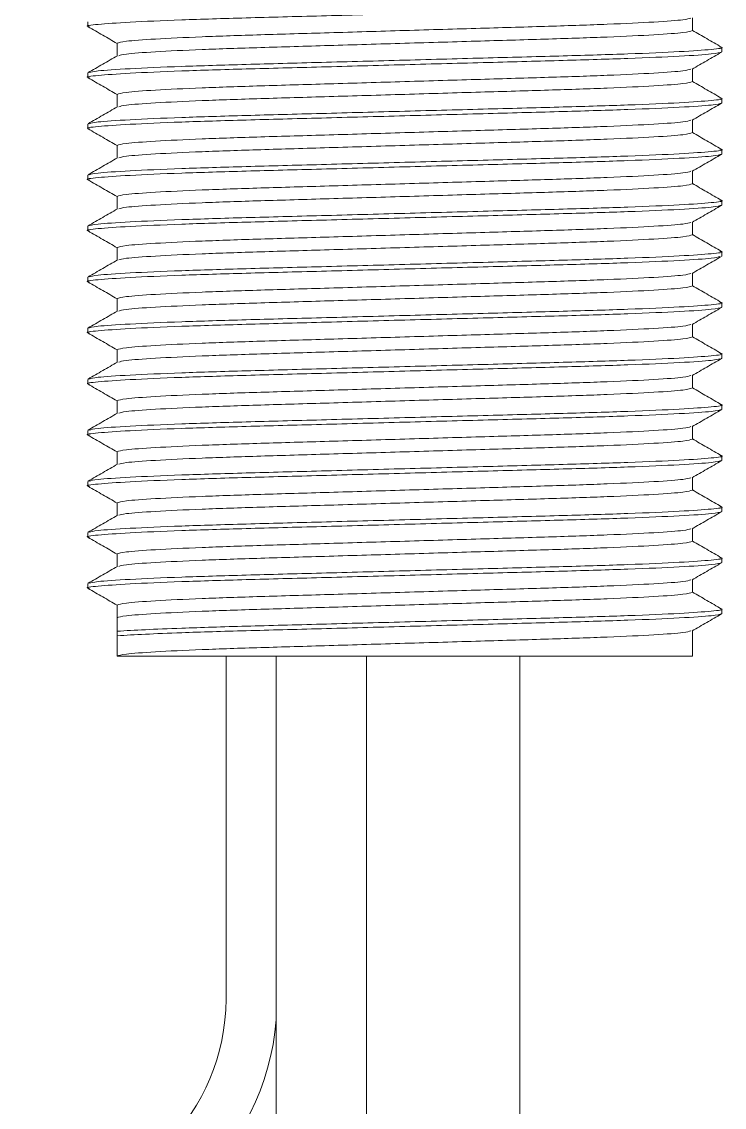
# Model space of a CAD drawing. Header units: millimetres. Extents: x 68 to 977, y 33 to 1394.
# Drawn here: x 495.9 to 550.9, y 883.7 to 968.7 of the extents above; entities that cross this region are included whole.
import ezdxf

# ---------------------------------------------------------------- set-up
doc = ezdxf.new("R2010")
doc.units = ezdxf.units.MM
doc.header["$LTSCALE"] = 5
doc.layers.add('LEVEL0', color=179, linetype='Continuous')

msp = doc.modelspace()

# ---------------------------------------------------------------- linework, layer by layer
at = {"color": 7, "linetype": 'Continuous', "lineweight": 15}
for p, q in [((501.089, 968.692), (501.089, 968.337)), ((548.439, 968.015), (548.439, 969.002)), ((503.379, 967.015), (503.379, 966.028)), ((550.729, 966.337), (550.729, 966.692)), ((501.089, 964.692), (501.089, 964.337)), ((548.439, 964.015), (548.439, 965.002)), ((503.379, 963.015), (503.379, 962.028)), ((550.729, 962.337), (550.729, 962.692)), ((548.439, 960.015), (548.439, 961.002)), ((501.089, 960.692), (501.089, 960.337)), ((503.379, 959.015), (503.379, 958.028)), ((550.729, 958.337), (550.729, 958.692)), ((501.089, 956.692), (501.089, 956.337)), ((548.439, 956.015), (548.439, 957.002)), ((503.379, 955.015), (503.379, 954.028)), ((550.729, 954.337), (550.729, 954.692)), ((501.089, 952.692), (501.089, 952.337)), ((548.439, 952.015), (548.439, 953.002)), ((503.379, 951.015), (503.379, 950.028)), ((550.729, 950.337), (550.729, 950.692)), ((548.439, 948.015), (548.439, 949.002)), ((501.089, 948.692), (501.089, 948.337)), ((503.379, 947.015), (503.379, 946.028)), ((550.729, 946.337), (550.729, 946.692)), ((501.089, 944.692), (501.089, 944.337)), ((548.439, 944.015), (548.439, 945.002)), ((503.379, 943.015), (503.379, 942.028)), ((550.729, 942.337), (550.729, 942.692)), ((501.089, 940.692), (501.089, 940.337)), ((548.439, 940.015), (548.439, 941.002)), ((503.379, 939.015), (503.379, 938.028)), ((550.729, 938.337), (550.729, 938.692)), ((501.089, 936.692), (501.089, 936.337)), ((548.439, 936.015), (548.439, 937.002)), ((503.379, 935.015), (503.379, 934.028)), ((550.729, 934.337), (550.729, 934.692)), ((548.439, 932.015), (548.439, 933.002)), ((501.089, 932.692), (501.089, 932.337)), ((503.379, 931.015), (503.379, 930.028)), ((550.729, 930.337), (550.729, 930.692)), ((501.089, 928.692), (501.089, 928.337)), ((548.439, 928.015), (548.439, 929.002)), ((503.379, 927.015), (503.379, 926.028)), ((550.729, 926.337), (550.729, 926.692)), ((501.089, 924.692), (501.089, 924.337)), ((548.439, 924.015), (548.439, 925.002)), ((503.379, 923.015), (503.379, 922.015)), ((550.729, 922.337), (550.729, 922.692)), ((503.379, 920.965), (503.379, 920.61)), ((548.439, 919.015), (548.439, 921.002)), ((548.439, 919.015), (503.379, 919.015)), ((522.909, 919.015), (522.909, 837.908)), ((534.909, 837.908), (534.909, 919.015))]:
    msp.add_line(p, q, dxfattribs=at)
for points, knots in [([(550.729, 970.337), (550.57, 970.285), (550.246, 970.18), (547.639, 970.004), (543.638, 969.827), (538.455, 969.67), (532.445, 969.513), (525.909, 969.337), (519.374, 969.16), (513.36, 969.004), (508.192, 968.847), (504.132, 968.67), (501.747, 968.493), (500.816, 968.381), (501.171, 968.32), (501.221, 968.311)], [0, 0, 0, 0, 0.080818, 0.164491, 0.248164, 0.328983, 0.409801, 0.493474, 0.577147, 0.657965, 0.738784, 0.822457, 0.90613, 0.986948, 1, 1, 1, 1]), ([(503.379, 967.015), (503.524, 967.066), (503.818, 967.172), (506.184, 967.348), (509.815, 967.525), (514.52, 967.681), (519.976, 967.838), (525.909, 968.015), (531.842, 968.191), (537.297, 968.348), (542.005, 968.505), (545.625, 968.681), (547.897, 968.848), (548.183, 968.945), (548.31, 968.987)], [0, 0, 0, 0, 0.083068, 0.169071, 0.255074, 0.338142, 0.42121, 0.507213, 0.593217, 0.676285, 0.759353, 0.845356, 0.931359, 1, 1, 1, 1]), ([(501.11, 968.313), (501.492, 968.092), (502.248, 967.655), (503.005, 967.218), (503.379, 967.002)], [0, 0, 0, 0, 0.505149, 1, 1, 1, 1]), ([(503.508, 966.042), (503.635, 966.085), (503.921, 966.181), (506.193, 966.348), (509.813, 966.524), (514.521, 966.681), (519.976, 966.838), (525.909, 967.015), (531.842, 967.191), (537.298, 967.348), (542.003, 967.505), (545.634, 967.681), (548, 967.858), (548.294, 967.963), (548.439, 968.015)], [0, 0, 0, 0, 0.068653, 0.154655, 0.240657, 0.323724, 0.406791, 0.492793, 0.578795, 0.661862, 0.744929, 0.830931, 0.916933, 1, 1, 1, 1]), ([(550.708, 966.717), (550.326, 966.937), (549.57, 967.374), (548.813, 967.811), (548.439, 968.028)], [0, 0, 0, 0, 0.505159, 1, 1, 1, 1]), ([(550.729, 966.337), (550.57, 966.285), (550.246, 966.18), (547.639, 966.004), (543.638, 965.827), (538.455, 965.67), (532.445, 965.513), (525.909, 965.337), (519.374, 965.16), (513.36, 965.004), (508.192, 964.847), (504.132, 964.67), (501.747, 964.493), (500.816, 964.381), (501.171, 964.32), (501.221, 964.311)], [0, 0, 0, 0, 0.080818, 0.164491, 0.248164, 0.328982, 0.409801, 0.493474, 0.577147, 0.657965, 0.738783, 0.822456, 0.906129, 0.986947, 1, 1, 1, 1]), ([(503.402, 966.041), (503.02, 965.82), (502.256, 965.379), (501.492, 964.937), (501.11, 964.717)], [0, 0, 0, 0, 0.499983, 1, 1, 1, 1]), ([(501.221, 964.718), (501.362, 964.761), (501.678, 964.858), (504.188, 965.026), (508.177, 965.202), (513.363, 965.359), (519.372, 965.516), (525.909, 965.693), (532.444, 965.869), (538.458, 966.026), (543.626, 966.183), (547.686, 966.359), (550.071, 966.536), (551.002, 966.648), (550.646, 966.71), (550.597, 966.718)], [0, 0, 0, 0, 0.068659, 0.153437, 0.238216, 0.320102, 0.401988, 0.486766, 0.571545, 0.653431, 0.735317, 0.820095, 0.904874, 0.98676, 1, 1, 1, 1]), ([(548.416, 964.988), (548.798, 965.209), (549.562, 965.65), (550.326, 966.092), (550.708, 966.313)], [0, 0, 0, 0, 0.499985, 1, 1, 1, 1]), ([(501.11, 964.313), (501.492, 964.092), (502.248, 963.655), (503.005, 963.218), (503.379, 963.002)], [0, 0, 0, 0, 0.505147, 1, 1, 1, 1]), ([(503.379, 963.015), (503.524, 963.066), (503.818, 963.172), (506.184, 963.348), (509.815, 963.525), (514.52, 963.681), (519.976, 963.838), (525.909, 964.015), (531.842, 964.191), (537.297, 964.348), (542.005, 964.505), (545.625, 964.681), (547.897, 964.848), (548.183, 964.945), (548.31, 964.987)], [0, 0, 0, 0, 0.083067, 0.169069, 0.255072, 0.338139, 0.421206, 0.507208, 0.593211, 0.676278, 0.759345, 0.845347, 0.931349, 1, 1, 1, 1]), ([(503.508, 962.042), (503.635, 962.085), (503.921, 962.181), (506.193, 962.348), (509.813, 962.524), (514.521, 962.681), (519.976, 962.838), (525.909, 963.015), (531.842, 963.191), (537.298, 963.348), (542.003, 963.505), (545.634, 963.681), (548, 963.858), (548.294, 963.963), (548.439, 964.015)], [0, 0, 0, 0, 0.068649, 0.154651, 0.240653, 0.323721, 0.406788, 0.492791, 0.578793, 0.66186, 0.744928, 0.83093, 0.916933, 1, 1, 1, 1]), ([(550.708, 962.717), (550.326, 962.937), (549.57, 963.374), (548.813, 963.811), (548.439, 964.028)], [0, 0, 0, 0, 0.505149, 1, 1, 1, 1]), ([(501.221, 960.718), (501.362, 960.761), (501.678, 960.858), (504.188, 961.026), (508.177, 961.202), (513.363, 961.359), (519.372, 961.516), (525.909, 961.693), (532.444, 961.869), (538.458, 962.026), (543.626, 962.183), (547.686, 962.359), (550.071, 962.536), (551.002, 962.648), (550.647, 962.709), (550.597, 962.718)], [0, 0, 0, 0, 0.068656, 0.153436, 0.238216, 0.320103, 0.40199, 0.48677, 0.57155, 0.653438, 0.735325, 0.820105, 0.904885, 0.986773, 1, 1, 1, 1]), ([(550.729, 962.337), (550.57, 962.285), (550.246, 962.18), (547.639, 962.004), (543.638, 961.827), (538.455, 961.67), (532.445, 961.513), (525.909, 961.337), (519.374, 961.16), (513.36, 961.004), (508.192, 960.847), (504.132, 960.67), (501.747, 960.493), (500.816, 960.381), (501.172, 960.32), (501.221, 960.311)], [0, 0, 0, 0, 0.080818, 0.164491, 0.248163, 0.328981, 0.409799, 0.493472, 0.577144, 0.657962, 0.73878, 0.822453, 0.906126, 0.986943, 1, 1, 1, 1]), ([(503.402, 962.041), (503.02, 961.82), (502.256, 961.379), (501.492, 960.937), (501.11, 960.717)], [0, 0, 0, 0, 0.499982, 1, 1, 1, 1]), ([(548.416, 960.988), (548.798, 961.209), (549.562, 961.65), (550.326, 962.092), (550.708, 962.313)], [0, 0, 0, 0, 0.499984, 1, 1, 1, 1]), ([(503.379, 959.015), (503.524, 959.066), (503.818, 959.172), (506.184, 959.348), (509.815, 959.525), (514.52, 959.681), (519.976, 959.838), (525.909, 960.015), (531.842, 960.191), (537.297, 960.348), (542.005, 960.505), (545.625, 960.681), (547.897, 960.848), (548.183, 960.945), (548.31, 960.987)], [0, 0, 0, 0, 0.083069, 0.169073, 0.255077, 0.338146, 0.421215, 0.507219, 0.593223, 0.676292, 0.759361, 0.845365, 0.93137, 1, 1, 1, 1]), ([(501.11, 960.313), (501.492, 960.092), (502.248, 959.655), (503.005, 959.218), (503.379, 959.002)], [0, 0, 0, 0, 0.505154, 1, 1, 1, 1]), ([(503.508, 958.042), (503.635, 958.085), (503.921, 958.181), (506.193, 958.348), (509.813, 958.524), (514.521, 958.681), (519.976, 958.838), (525.909, 959.015), (531.842, 959.191), (537.298, 959.348), (542.003, 959.505), (545.634, 959.681), (548, 959.858), (548.294, 959.963), (548.439, 960.015)], [0, 0, 0, 0, 0.068657, 0.154658, 0.24066, 0.323727, 0.406793, 0.492795, 0.578797, 0.661863, 0.74493, 0.830932, 0.916933, 1, 1, 1, 1]), ([(550.708, 958.717), (550.326, 958.937), (549.57, 959.374), (548.813, 959.811), (548.439, 960.028)], [0, 0, 0, 0, 0.505151, 1, 1, 1, 1]), ([(550.729, 958.337), (550.57, 958.285), (550.246, 958.18), (547.639, 958.004), (543.638, 957.827), (538.455, 957.67), (532.445, 957.513), (525.909, 957.337), (519.374, 957.16), (513.36, 957.004), (508.192, 956.847), (504.132, 956.67), (501.747, 956.493), (500.816, 956.381), (501.172, 956.32), (501.221, 956.311)], [0, 0, 0, 0, 0.080818, 0.1644908, 0.2481636, 0.3289816, 0.4097996, 0.4934724, 0.5771453, 0.6579632, 0.7387812, 0.822454, 0.9061269, 0.9869449, 1, 1, 1, 1]), ([(501.221, 956.718), (501.362, 956.761), (501.678, 956.858), (504.188, 957.026), (508.177, 957.202), (513.363, 957.359), (519.372, 957.516), (525.909, 957.692), (532.444, 957.869), (538.458, 958.026), (543.626, 958.183), (547.686, 958.359), (550.071, 958.536), (551.002, 958.648), (550.647, 958.709), (550.597, 958.718)], [0, 0, 0, 0, 0.068665, 0.153444, 0.238223, 0.320109, 0.401996, 0.486775, 0.571554, 0.65344, 0.735327, 0.820106, 0.904885, 0.986772, 1, 1, 1, 1]), ([(548.416, 956.988), (548.798, 957.209), (549.562, 957.65), (550.326, 958.092), (550.708, 958.313)], [0, 0, 0, 0, 0.499983, 1, 1, 1, 1]), ([(503.402, 958.041), (503.02, 957.82), (502.256, 957.379), (501.492, 956.937), (501.11, 956.717)], [0, 0, 0, 0, 0.499984, 1, 1, 1, 1]), ([(503.379, 955.015), (503.524, 955.066), (503.818, 955.172), (506.184, 955.348), (509.815, 955.525), (514.52, 955.681), (519.976, 955.838), (525.909, 956.015), (531.842, 956.191), (537.297, 956.348), (542.005, 956.505), (545.625, 956.681), (547.897, 956.848), (548.183, 956.945), (548.31, 956.987)], [0, 0, 0, 0, 0.083067, 0.169069, 0.255071, 0.338138, 0.421205, 0.507207, 0.593209, 0.676276, 0.759343, 0.845345, 0.931348, 1, 1, 1, 1]), ([(501.11, 956.313), (501.492, 956.092), (502.248, 955.655), (503.005, 955.218), (503.379, 955.002)], [0, 0, 0, 0, 0.5051512, 1, 1, 1, 1]), ([(503.508, 954.042), (503.635, 954.085), (503.921, 954.181), (506.193, 954.348), (509.813, 954.524), (514.521, 954.681), (519.976, 954.838), (525.909, 955.015), (531.842, 955.191), (537.298, 955.348), (542.003, 955.505), (545.634, 955.681), (548, 955.858), (548.294, 955.963), (548.439, 956.015)], [0, 0, 0, 0, 0.06865, 0.154652, 0.240654, 0.323722, 0.406789, 0.492791, 0.578794, 0.661861, 0.744928, 0.83093, 0.916933, 1, 1, 1, 1]), ([(550.708, 954.717), (550.326, 954.937), (549.57, 955.374), (548.813, 955.811), (548.439, 956.028)], [0, 0, 0, 0, 0.5051476, 1, 1, 1, 1]), ([(550.729, 954.337), (550.57, 954.285), (550.246, 954.18), (547.639, 954.004), (543.638, 953.827), (538.455, 953.67), (532.445, 953.513), (525.909, 953.337), (519.374, 953.16), (513.36, 953.004), (508.192, 952.847), (504.132, 952.67), (501.747, 952.493), (500.816, 952.381), (501.172, 952.32), (501.221, 952.311)], [0, 0, 0, 0, 0.080818, 0.16449, 0.248163, 0.328981, 0.409798, 0.493471, 0.577143, 0.657961, 0.738779, 0.822451, 0.906124, 0.986942, 1, 1, 1, 1]), ([(501.089, 952.692), (501.248, 952.744), (501.572, 952.849), (504.179, 953.026), (508.18, 953.202), (513.363, 953.359), (519.373, 953.516), (525.909, 953.693), (532.444, 953.869), (538.458, 954.026), (543.626, 954.183), (547.686, 954.359), (550.071, 954.536), (551.002, 954.648), (550.647, 954.709), (550.597, 954.718)], [0, 0, 0, 0, 0.080818, 0.164491, 0.248164, 0.328982, 0.4098, 0.493473, 0.577146, 0.657965, 0.738783, 0.822456, 0.906129, 0.986947, 1, 1, 1, 1]), ([(503.402, 954.041), (503.02, 953.82), (502.256, 953.379), (501.492, 952.937), (501.11, 952.717)], [0, 0, 0, 0, 0.499982, 1, 1, 1, 1]), ([(548.416, 952.988), (548.798, 953.209), (549.562, 953.651), (550.326, 954.092), (550.708, 954.313)], [0, 0, 0, 0, 0.499982, 1, 1, 1, 1]), ([(503.379, 951.015), (503.524, 951.066), (503.818, 951.172), (506.184, 951.348), (509.815, 951.525), (514.52, 951.681), (519.976, 951.838), (525.909, 952.015), (531.842, 952.191), (537.297, 952.348), (542.005, 952.505), (545.625, 952.681), (547.897, 952.848), (548.183, 952.945), (548.31, 952.987)], [0, 0, 0, 0, 0.083066, 0.169067, 0.255068, 0.338134, 0.4212, 0.507201, 0.593203, 0.676269, 0.759335, 0.845336, 0.931337, 1, 1, 1, 1]), ([(501.11, 952.313), (501.492, 952.092), (502.248, 951.655), (503.005, 951.218), (503.379, 951.002)], [0, 0, 0, 0, 0.505155, 1, 1, 1, 1]), ([(503.508, 950.042), (503.635, 950.085), (503.921, 950.181), (506.193, 950.348), (509.813, 950.524), (514.521, 950.681), (519.976, 950.838), (525.909, 951.015), (531.842, 951.191), (537.298, 951.348), (542.003, 951.505), (545.634, 951.681), (548, 951.858), (548.294, 951.963), (548.439, 952.015)], [0, 0, 0, 0, 0.068654, 0.154656, 0.240658, 0.323725, 0.406792, 0.492794, 0.578795, 0.661862, 0.744929, 0.830931, 0.916933, 1, 1, 1, 1]), ([(550.708, 950.717), (550.326, 950.937), (549.57, 951.374), (548.813, 951.811), (548.439, 952.028)], [0, 0, 0, 0, 0.505171, 1, 1, 1, 1]), ([(501.221, 948.718), (501.362, 948.761), (501.678, 948.858), (504.188, 949.026), (508.177, 949.202), (513.363, 949.359), (519.372, 949.516), (525.909, 949.692), (532.444, 949.869), (538.458, 950.026), (543.626, 950.183), (547.686, 950.359), (550.071, 950.536), (551.002, 950.648), (550.646, 950.71), (550.597, 950.718)], [0, 0, 0, 0, 0.068659, 0.153436, 0.238213, 0.320098, 0.401982, 0.486759, 0.571536, 0.653421, 0.735306, 0.820083, 0.90486, 0.986744, 1, 1, 1, 1]), ([(550.597, 950.311), (550.456, 950.268), (550.14, 950.171), (547.63, 950.003), (543.641, 949.827), (538.455, 949.67), (532.446, 949.513), (525.909, 949.337), (519.374, 949.16), (513.36, 949.004), (508.192, 948.847), (504.132, 948.67), (501.747, 948.493), (500.816, 948.381), (501.172, 948.32), (501.221, 948.311)], [0, 0, 0, 0, 0.0686589, 0.1534378, 0.2382167, 0.320103, 0.4019894, 0.4867683, 0.5715473, 0.6534335, 0.7353199, 0.8200988, 0.9048778, 0.9867641, 1, 1, 1, 1]), ([(503.402, 950.041), (503.02, 949.82), (502.256, 949.379), (501.492, 948.937), (501.11, 948.717)], [0, 0, 0, 0, 0.499983, 1, 1, 1, 1]), ([(548.416, 948.988), (548.798, 949.209), (549.562, 949.65), (550.326, 950.092), (550.708, 950.313)], [0, 0, 0, 0, 0.499983, 1, 1, 1, 1]), ([(503.379, 947.015), (503.524, 947.066), (503.818, 947.172), (506.184, 947.348), (509.815, 947.525), (514.52, 947.681), (519.976, 947.838), (525.909, 948.015), (531.842, 948.191), (537.297, 948.348), (542.005, 948.505), (545.625, 948.681), (547.897, 948.848), (548.183, 948.945), (548.31, 948.987)], [0, 0, 0, 0, 0.083067, 0.169069, 0.255071, 0.338138, 0.421205, 0.507207, 0.593209, 0.676276, 0.759343, 0.845345, 0.931348, 1, 1, 1, 1]), ([(501.11, 948.313), (501.492, 948.092), (502.248, 947.655), (503.005, 947.218), (503.379, 947.002)], [0, 0, 0, 0, 0.505158, 1, 1, 1, 1]), ([(503.508, 946.042), (503.635, 946.085), (503.921, 946.181), (506.193, 946.348), (509.813, 946.524), (514.521, 946.681), (519.976, 946.838), (525.909, 947.015), (531.842, 947.191), (537.298, 947.348), (542.003, 947.505), (545.634, 947.681), (548, 947.858), (548.294, 947.963), (548.439, 948.015)], [0, 0, 0, 0, 0.068633, 0.154637, 0.240641, 0.323709, 0.406778, 0.492782, 0.578786, 0.661855, 0.744923, 0.830927, 0.916931, 1, 1, 1, 1]), ([(550.708, 946.717), (550.326, 946.937), (549.57, 947.374), (548.813, 947.811), (548.439, 948.028)], [0, 0, 0, 0, 0.505155, 1, 1, 1, 1]), ([(501.089, 944.692), (501.248, 944.744), (501.572, 944.849), (504.179, 945.026), (508.18, 945.202), (513.363, 945.359), (519.373, 945.516), (525.909, 945.693), (532.444, 945.869), (538.458, 946.026), (543.626, 946.183), (547.686, 946.359), (550.071, 946.536), (551.002, 946.648), (550.647, 946.709), (550.597, 946.718)], [0, 0, 0, 0, 0.080818, 0.16449, 0.248163, 0.328981, 0.409798, 0.493471, 0.577143, 0.657961, 0.738779, 0.822451, 0.906124, 0.986942, 1, 1, 1, 1]), ([(550.729, 946.337), (550.57, 946.285), (550.246, 946.18), (547.639, 946.004), (543.638, 945.827), (538.455, 945.67), (532.445, 945.513), (525.909, 945.337), (519.374, 945.16), (513.36, 945.004), (508.192, 944.847), (504.132, 944.67), (501.747, 944.493), (500.816, 944.381), (501.172, 944.32), (501.221, 944.311)], [0, 0, 0, 0, 0.080818, 0.16449, 0.248163, 0.328981, 0.409799, 0.493471, 0.577144, 0.657962, 0.73878, 0.822452, 0.906125, 0.986943, 1, 1, 1, 1]), ([(503.402, 946.041), (503.02, 945.82), (502.256, 945.379), (501.492, 944.937), (501.11, 944.717)], [0, 0, 0, 0, 0.499984, 1, 1, 1, 1]), ([(548.416, 944.988), (548.798, 945.209), (549.562, 945.65), (550.326, 946.092), (550.708, 946.313)], [0, 0, 0, 0, 0.499982, 1, 1, 1, 1]), ([(503.379, 943.015), (503.524, 943.066), (503.818, 943.172), (506.184, 943.348), (509.815, 943.525), (514.52, 943.681), (519.976, 943.838), (525.909, 944.015), (531.842, 944.191), (537.297, 944.348), (542.005, 944.505), (545.625, 944.681), (547.897, 944.848), (548.183, 944.945), (548.31, 944.987)], [0, 0, 0, 0, 0.083067, 0.169069, 0.25507, 0.338137, 0.421204, 0.507205, 0.593207, 0.676274, 0.759341, 0.845342, 0.931344, 1, 1, 1, 1]), ([(501.11, 944.313), (501.492, 944.092), (502.248, 943.655), (503.005, 943.218), (503.379, 943.002)], [0, 0, 0, 0, 0.505151, 1, 1, 1, 1]), ([(503.508, 942.042), (503.635, 942.085), (503.921, 942.181), (506.193, 942.348), (509.813, 942.524), (514.521, 942.681), (519.976, 942.838), (525.909, 943.015), (531.842, 943.191), (537.298, 943.348), (542.003, 943.505), (545.634, 943.681), (548, 943.858), (548.294, 943.963), (548.439, 944.015)], [0, 0, 0, 0, 0.068649, 0.154652, 0.240654, 0.323721, 0.406789, 0.492791, 0.578793, 0.661861, 0.744928, 0.83093, 0.916933, 1, 1, 1, 1]), ([(550.708, 942.717), (550.326, 942.937), (549.57, 943.374), (548.813, 943.811), (548.439, 944.028)], [0, 0, 0, 0, 0.505149, 1, 1, 1, 1]), ([(550.597, 942.311), (550.456, 942.268), (550.14, 942.171), (547.63, 942.003), (543.641, 941.827), (538.455, 941.67), (532.446, 941.513), (525.909, 941.337), (519.374, 941.16), (513.36, 941.004), (508.192, 940.847), (504.132, 940.67), (501.747, 940.493), (500.816, 940.381), (501.172, 940.32), (501.221, 940.311)], [0, 0, 0, 0, 0.068659, 0.153437, 0.238215, 0.320101, 0.401986, 0.486764, 0.571542, 0.653427, 0.735312, 0.82009, 0.904868, 0.986754, 1, 1, 1, 1]), ([(501.221, 940.718), (501.362, 940.761), (501.678, 940.858), (504.188, 941.026), (508.177, 941.202), (513.363, 941.359), (519.372, 941.516), (525.909, 941.692), (532.444, 941.869), (538.458, 942.026), (543.626, 942.183), (547.686, 942.359), (550.071, 942.536), (551.002, 942.648), (550.647, 942.709), (550.597, 942.718)], [0, 0, 0, 0, 0.068657, 0.153437, 0.238217, 0.320104, 0.401991, 0.486771, 0.571551, 0.653438, 0.735325, 0.820105, 0.904885, 0.986772, 1, 1, 1, 1]), ([(548.416, 940.988), (548.798, 941.209), (549.562, 941.65), (550.326, 942.092), (550.708, 942.313)], [0, 0, 0, 0, 0.49998, 1, 1, 1, 1]), ([(503.402, 942.041), (503.02, 941.82), (502.256, 941.379), (501.492, 940.937), (501.11, 940.717)], [0, 0, 0, 0, 0.499983, 1, 1, 1, 1]), ([(503.379, 939.015), (503.524, 939.066), (503.818, 939.172), (506.184, 939.348), (509.815, 939.525), (514.52, 939.681), (519.976, 939.838), (525.909, 940.015), (531.842, 940.191), (537.297, 940.348), (542.005, 940.505), (545.625, 940.681), (547.897, 940.848), (548.183, 940.945), (548.31, 940.987)], [0, 0, 0, 0, 0.083067, 0.169069, 0.255071, 0.338138, 0.421205, 0.507207, 0.593209, 0.676275, 0.759342, 0.845344, 0.931346, 1, 1, 1, 1]), ([(501.11, 940.313), (501.492, 940.092), (502.249, 939.655), (503.005, 939.218), (503.379, 939.002)], [0, 0, 0, 0, 0.505163, 1, 1, 1, 1]), ([(503.508, 938.042), (503.635, 938.085), (503.921, 938.181), (506.193, 938.348), (509.813, 938.524), (514.521, 938.681), (519.976, 938.838), (525.909, 939.015), (531.842, 939.191), (537.298, 939.348), (542.003, 939.505), (545.634, 939.681), (548, 939.858), (548.294, 939.963), (548.439, 940.015)], [0, 0, 0, 0, 0.068653, 0.154655, 0.240657, 0.323724, 0.406791, 0.492793, 0.578795, 0.661862, 0.744929, 0.830931, 0.916933, 1, 1, 1, 1]), ([(550.708, 938.717), (550.326, 938.937), (549.57, 939.374), (548.813, 939.811), (548.439, 940.028)], [0, 0, 0, 0, 0.505159, 1, 1, 1, 1]), ([(550.729, 938.337), (550.57, 938.285), (550.246, 938.18), (547.639, 938.004), (543.638, 937.827), (538.455, 937.67), (532.445, 937.513), (525.909, 937.337), (519.374, 937.16), (513.36, 937.004), (508.192, 936.847), (504.132, 936.67), (501.747, 936.493), (500.816, 936.381), (501.172, 936.32), (501.221, 936.311)], [0, 0, 0, 0, 0.080818, 0.164491, 0.248164, 0.328981, 0.409799, 0.493472, 0.577145, 0.657963, 0.738781, 0.822454, 0.906127, 0.986945, 1, 1, 1, 1]), ([(503.402, 938.041), (503.02, 937.82), (502.256, 937.379), (501.492, 936.937), (501.11, 936.717)], [0, 0, 0, 0, 0.499981, 1, 1, 1, 1]), ([(501.221, 936.718), (501.362, 936.761), (501.678, 936.858), (504.188, 937.026), (508.177, 937.202), (513.363, 937.359), (519.372, 937.516), (525.909, 937.693), (532.444, 937.869), (538.458, 938.026), (543.626, 938.183), (547.686, 938.359), (550.071, 938.536), (551.002, 938.648), (550.646, 938.709), (550.597, 938.718)], [0, 0, 0, 0, 0.0686588, 0.1534376, 0.2382164, 0.3201026, 0.4019888, 0.4867676, 0.5715464, 0.6534326, 0.7353188, 0.8200976, 0.9048764, 0.9867626, 1, 1, 1, 1]), ([(548.416, 936.988), (548.798, 937.209), (549.562, 937.65), (550.326, 938.092), (550.708, 938.313)], [0, 0, 0, 0, 0.4999824, 1, 1, 1, 1]), ([(501.11, 936.313), (501.492, 936.092), (502.248, 935.655), (503.005, 935.218), (503.379, 935.002)], [0, 0, 0, 0, 0.50515, 1, 1, 1, 1]), ([(503.379, 935.015), (503.524, 935.066), (503.818, 935.172), (506.184, 935.348), (509.815, 935.525), (514.52, 935.681), (519.976, 935.838), (525.909, 936.015), (531.842, 936.191), (537.297, 936.348), (542.005, 936.505), (545.625, 936.681), (547.897, 936.848), (548.183, 936.945), (548.31, 936.987)], [0, 0, 0, 0, 0.083067, 0.169069, 0.255072, 0.338139, 0.421206, 0.507208, 0.59321, 0.676278, 0.759345, 0.845347, 0.931349, 1, 1, 1, 1]), ([(503.508, 934.042), (503.635, 934.085), (503.921, 934.181), (506.193, 934.348), (509.813, 934.524), (514.521, 934.681), (519.976, 934.838), (525.909, 935.015), (531.842, 935.191), (537.298, 935.348), (542.003, 935.505), (545.634, 935.681), (548, 935.858), (548.294, 935.963), (548.439, 936.015)], [0, 0, 0, 0, 0.068651, 0.154653, 0.240655, 0.323722, 0.40679, 0.492792, 0.578794, 0.661861, 0.744928, 0.830931, 0.916933, 1, 1, 1, 1]), ([(550.708, 934.717), (550.326, 934.937), (549.57, 935.374), (548.813, 935.811), (548.439, 936.028)], [0, 0, 0, 0, 0.505151, 1, 1, 1, 1]), ([(501.221, 932.718), (501.362, 932.761), (501.678, 932.858), (504.188, 933.026), (508.177, 933.202), (513.363, 933.359), (519.372, 933.516), (525.909, 933.692), (532.444, 933.869), (538.458, 934.026), (543.626, 934.183), (547.686, 934.359), (550.071, 934.536), (551.002, 934.648), (550.647, 934.709), (550.597, 934.718)], [0, 0, 0, 0, 0.068658, 0.153438, 0.238218, 0.320105, 0.401992, 0.486772, 0.571552, 0.65344, 0.735327, 0.820107, 0.904887, 0.986774, 1, 1, 1, 1]), ([(550.729, 934.337), (550.57, 934.285), (550.246, 934.18), (547.639, 934.003), (543.638, 933.827), (538.455, 933.67), (532.445, 933.513), (525.909, 933.337), (519.374, 933.16), (513.36, 933.004), (508.192, 932.847), (504.132, 932.67), (501.747, 932.493), (500.816, 932.381), (501.172, 932.32), (501.221, 932.311)], [0, 0, 0, 0, 0.080816, 0.164486, 0.248157, 0.328972, 0.409788, 0.493458, 0.577129, 0.657944, 0.73876, 0.822431, 0.906101, 0.986917, 1, 1, 1, 1]), ([(503.402, 934.041), (503.02, 933.82), (502.256, 933.379), (501.492, 932.937), (501.11, 932.717)], [0, 0, 0, 0, 0.499984, 1, 1, 1, 1]), ([(548.416, 932.988), (548.798, 933.209), (549.562, 933.65), (550.326, 934.092), (550.708, 934.313)], [0, 0, 0, 0, 0.49998, 1, 1, 1, 1]), ([(503.379, 931.015), (503.524, 931.066), (503.818, 931.172), (506.184, 931.348), (509.815, 931.525), (514.52, 931.681), (519.976, 931.838), (525.909, 932.015), (531.842, 932.191), (537.297, 932.348), (542.005, 932.505), (545.625, 932.681), (547.897, 932.848), (548.183, 932.945), (548.31, 932.987)], [0, 0, 0, 0, 0.083067, 0.169069, 0.255071, 0.338138, 0.421204, 0.507206, 0.593208, 0.676275, 0.759342, 0.845344, 0.931346, 1, 1, 1, 1]), ([(501.11, 932.313), (501.492, 932.092), (502.249, 931.655), (503.005, 931.218), (503.379, 931.002)], [0, 0, 0, 0, 0.5051705, 1, 1, 1, 1]), ([(503.508, 930.042), (503.635, 930.085), (503.921, 930.181), (506.193, 930.348), (509.813, 930.524), (514.521, 930.681), (519.976, 930.838), (525.909, 931.015), (531.842, 931.191), (537.298, 931.348), (542.003, 931.505), (545.634, 931.681), (548, 931.858), (548.294, 931.963), (548.439, 932.015)], [0, 0, 0, 0, 0.068659, 0.15466, 0.240662, 0.323728, 0.406795, 0.492796, 0.578798, 0.661864, 0.744931, 0.830932, 0.916934, 1, 1, 1, 1]), ([(550.708, 930.717), (550.326, 930.937), (549.57, 931.374), (548.813, 931.811), (548.439, 932.028)], [0, 0, 0, 0, 0.505153, 1, 1, 1, 1]), ([(550.729, 930.337), (550.57, 930.285), (550.246, 930.18), (547.639, 930.004), (543.638, 929.827), (538.455, 929.67), (532.445, 929.513), (525.909, 929.337), (519.374, 929.16), (513.36, 929.004), (508.192, 928.847), (504.132, 928.67), (501.747, 928.493), (500.816, 928.381), (501.172, 928.32), (501.221, 928.311)], [0, 0, 0, 0, 0.080818, 0.164491, 0.248164, 0.328982, 0.4098, 0.493473, 0.577146, 0.657964, 0.738782, 0.822454, 0.906127, 0.986945, 1, 1, 1, 1]), ([(501.221, 928.718), (501.362, 928.761), (501.678, 928.858), (504.188, 929.026), (508.177, 929.202), (513.363, 929.359), (519.372, 929.516), (525.909, 929.692), (532.444, 929.869), (538.458, 930.026), (543.626, 930.183), (547.686, 930.359), (550.071, 930.536), (551.002, 930.648), (550.647, 930.709), (550.597, 930.718)], [0, 0, 0, 0, 0.068667, 0.153446, 0.238224, 0.320111, 0.401997, 0.486776, 0.571555, 0.653441, 0.735327, 0.820106, 0.904885, 0.986771, 1, 1, 1, 1]), ([(548.416, 928.988), (548.798, 929.209), (549.562, 929.65), (550.326, 930.092), (550.708, 930.313)], [0, 0, 0, 0, 0.49998, 1, 1, 1, 1]), ([(503.402, 930.041), (503.02, 929.82), (502.256, 929.379), (501.492, 928.937), (501.11, 928.717)], [0, 0, 0, 0, 0.499981, 1, 1, 1, 1]), ([(503.379, 927.015), (503.524, 927.066), (503.818, 927.172), (506.184, 927.348), (509.815, 927.525), (514.52, 927.681), (519.976, 927.838), (525.909, 928.015), (531.842, 928.191), (537.297, 928.348), (542.005, 928.505), (545.625, 928.681), (547.897, 928.848), (548.183, 928.945), (548.31, 928.987)], [0, 0, 0, 0, 0.083067, 0.16907, 0.255072, 0.338139, 0.421207, 0.507209, 0.593212, 0.676279, 0.759346, 0.845349, 0.931351, 1, 1, 1, 1]), ([(501.11, 928.313), (501.492, 928.092), (502.248, 927.655), (503.005, 927.218), (503.379, 927.002)], [0, 0, 0, 0, 0.505149, 1, 1, 1, 1]), ([(503.508, 926.042), (503.635, 926.085), (503.921, 926.181), (506.193, 926.348), (509.813, 926.524), (514.521, 926.681), (519.976, 926.838), (525.909, 927.015), (531.842, 927.191), (537.298, 927.348), (542.003, 927.505), (545.634, 927.681), (548, 927.858), (548.294, 927.963), (548.439, 928.015)], [0, 0, 0, 0, 0.068649, 0.154652, 0.240654, 0.323721, 0.406789, 0.492791, 0.578793, 0.661861, 0.744928, 0.83093, 0.916933, 1, 1, 1, 1]), ([(550.708, 926.717), (550.326, 926.937), (549.57, 927.374), (548.813, 927.811), (548.439, 928.028)], [0, 0, 0, 0, 0.505149, 1, 1, 1, 1]), ([(550.729, 926.337), (550.57, 926.285), (550.246, 926.18), (547.639, 926.004), (543.638, 925.827), (538.455, 925.67), (532.445, 925.513), (525.909, 925.337), (519.374, 925.16), (513.36, 925.004), (508.192, 924.847), (504.132, 924.67), (501.747, 924.493), (500.816, 924.381), (501.171, 924.32), (501.221, 924.311)], [0, 0, 0, 0, 0.080819, 0.164492, 0.248165, 0.328984, 0.409802, 0.493476, 0.577149, 0.657968, 0.738786, 0.82246, 0.906133, 0.986952, 1, 1, 1, 1]), ([(503.402, 926.041), (503.02, 925.82), (502.256, 925.379), (501.492, 924.937), (501.11, 924.717)], [0, 0, 0, 0, 0.499981, 1, 1, 1, 1]), ([(501.221, 924.718), (501.362, 924.761), (501.678, 924.858), (504.188, 925.026), (508.177, 925.202), (513.363, 925.359), (519.372, 925.516), (525.909, 925.692), (532.444, 925.869), (538.458, 926.026), (543.626, 926.183), (547.686, 926.359), (550.071, 926.536), (551.002, 926.648), (550.647, 926.709), (550.597, 926.718)], [0, 0, 0, 0, 0.068657, 0.153437, 0.238217, 0.320104, 0.401992, 0.486772, 0.571552, 0.65344, 0.735327, 0.820107, 0.904887, 0.986775, 1, 1, 1, 1]), ([(548.416, 924.988), (548.798, 925.209), (549.562, 925.65), (550.326, 926.092), (550.708, 926.313)], [0, 0, 0, 0, 0.499982, 1, 1, 1, 1]), ([(501.11, 924.313), (501.492, 924.092), (502.248, 923.655), (503.005, 923.218), (503.379, 923.002)], [0, 0, 0, 0, 0.505148, 1, 1, 1, 1]), ([(503.379, 923.015), (503.524, 923.066), (503.818, 923.172), (506.184, 923.348), (509.815, 923.525), (514.52, 923.681), (519.976, 923.838), (525.909, 924.015), (531.842, 924.191), (537.297, 924.348), (542.005, 924.505), (545.625, 924.681), (547.897, 924.848), (548.183, 924.945), (548.31, 924.987)], [0, 0, 0, 0, 0.083067, 0.16907, 0.255073, 0.33814, 0.421208, 0.50721, 0.593213, 0.676281, 0.759348, 0.845351, 0.931353, 1, 1, 1, 1]), ([(503.379, 922.015), (503.524, 922.066), (503.818, 922.171), (506.184, 922.348), (509.815, 922.524), (514.52, 922.681), (519.976, 922.838), (525.909, 923.015), (531.842, 923.191), (537.298, 923.348), (542.003, 923.505), (545.634, 923.681), (548, 923.858), (548.294, 923.963), (548.439, 924.015)], [0, 0, 0, 0, 0.081887, 0.166667, 0.251447, 0.333333, 0.41522, 0.5, 0.58478, 0.666667, 0.748553, 0.833333, 0.918113, 1, 1, 1, 1]), ([(550.708, 922.717), (550.326, 922.937), (549.57, 923.374), (548.813, 923.811), (548.439, 924.028)], [0, 0, 0, 0, 0.505171, 1, 1, 1, 1]), ([(503.379, 920.965), (504.071, 921.005), (505.45, 921.085), (508.781, 921.22), (513.358, 921.359), (519.374, 921.516), (525.909, 921.692), (532.445, 921.869), (538.458, 922.026), (543.626, 922.183), (547.686, 922.359), (550.071, 922.536), (551.002, 922.648), (550.646, 922.71), (550.597, 922.718)], [0, 0, 0, 0, 0.065249, 0.129987, 0.223505, 0.317023, 0.413845, 0.510666, 0.604185, 0.697703, 0.794524, 0.891346, 0.984864, 1, 1, 1, 1]), ([(550.729, 922.337), (550.57, 922.285), (550.246, 922.18), (547.639, 922.004), (543.638, 921.827), (538.455, 921.67), (532.445, 921.513), (525.909, 921.337), (519.374, 921.16), (513.358, 921.003), (508.781, 920.865), (505.45, 920.729), (504.071, 920.65), (503.379, 920.61)], [0, 0, 0, 0, 0.094955, 0.193265, 0.291575, 0.38653, 0.481485, 0.579795, 0.678105, 0.77306, 0.868015, 0.933748, 1, 1, 1, 1]), ([(503.379, 920.965), (503.379, 921.189), (503.379, 921.885), (503.379, 921.962), (503.379, 922.015)], [0, 0, 0, 0, 0.320154, 1, 1, 1, 1]), ([(548.416, 920.988), (548.798, 921.209), (549.562, 921.65), (550.326, 922.092), (550.708, 922.313)], [0, 0, 0, 0, 0.499985, 1, 1, 1, 1]), ([(503.379, 919.015), (503.524, 919.066), (503.818, 919.172), (506.184, 919.348), (509.815, 919.525), (514.52, 919.681), (519.976, 919.838), (525.909, 920.015), (531.842, 920.191), (537.297, 920.348), (542.005, 920.505), (545.625, 920.681), (547.897, 920.848), (548.183, 920.945), (548.31, 920.987)], [0, 0, 0, 0, 0.083067, 0.16907, 0.255072, 0.338139, 0.421206, 0.507209, 0.593211, 0.676278, 0.759346, 0.845348, 0.931351, 1, 1, 1, 1]), ([(503.379, 919.015), (503.379, 919.182), (503.379, 919.398), (503.379, 920.137), (503.379, 920.452), (503.379, 920.61)], [0, 0, 0, 0, 0.638018, 0.818887, 1, 1, 1, 1])]:
    msp.add_open_spline(points, degree=3, knots=knots, dxfattribs=at)
at = {"layer": 'LEVEL0', "color": 7, "lineweight": 15}
for p, q in [((511.909, 919.015), (511.909, 892.141)), ((515.843, 919.015), (515.843, 890.516)), ((515.843, 850.968), (515.843, 890.516))]:
    msp.add_line(p, q, dxfattribs=at)
for radius, end in [(16, 0), (20, 355.33955)]:
    msp.add_arc((495.909, 892.141), radius, 270, end, dxfattribs=at)

doc.saveas('drawing.dxf')
